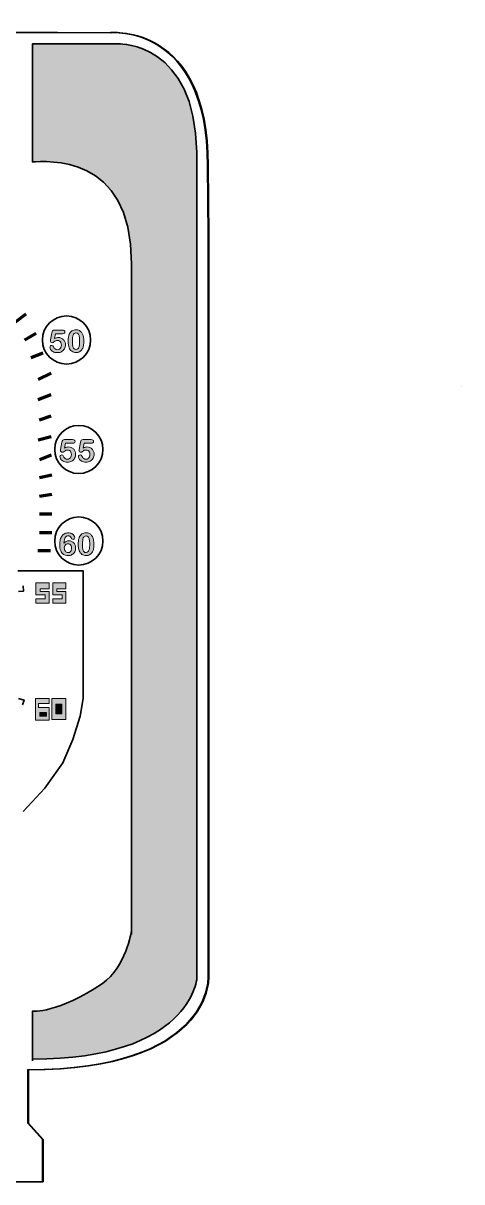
# Model space of a CAD drawing. Header units: inches. Extents: x 4.6 to 20.9, y -20.8 to -6.4.
# Drawn here: x 15.46 to 20.92, y -20.79 to -6.35 of the extents above; entities that cross this region are included whole.
import ezdxf

# ---------------------------------------------------------------- set-up
doc = ezdxf.new("R2010")
doc.units = ezdxf.units.IN
doc.header["$MEASUREMENT"] = 0
for name, color, linetype in [('Decorations', 7, 'Continuous'), ('Gold Things', 7, 'Continuous'), ('Parts Outlines', 7, 'Continuous'), ('Text', 7, 'Continuous')]:
    doc.layers.add(name, color=color, linetype=linetype)

# ---------------------------------------------------------------- blocks, each defined once
blk = doc.blocks.new('block 14')
at = {"layer": 'Decorations', "true_color": 0x231f20}
h = blk.add_hatch(color=179, dxfattribs=at)
h.dxf.hatch_style = 2
edge = h.paths.add_edge_path()
edge.add_spline(control_points=[(15.95, -10.223), (15.95, -10.223), (15.86, -10.223), (15.86, -10.223), (15.86, -10.223), (15.849, -10.284), (15.849, -10.284), (15.867, -10.275), (15.883, -10.27), (15.898, -10.27), (15.911, -10.27), (15.922, -10.272), (15.932, -10.277), (15.943, -10.281), (15.952, -10.288), (15.96, -10.296), (15.968, -10.304), (15.974, -10.313), (15.979, -10.324), (15.984, -10.335), (15.986, -10.347), (15.986, -10.36), (15.986, -10.378), (15.982, -10.395), (15.973, -10.41), (15.965, -10.425), (15.953, -10.437), (15.938, -10.445), (15.922, -10.454), (15.905, -10.459), (15.884, -10.459), (15.862, -10.459), (15.843, -10.455), (15.829, -10.446), (15.815, -10.438), (15.805, -10.428), (15.799, -10.418), (15.794, -10.407), (15.791, -10.397), (15.791, -10.389), (15.791, -10.384), (15.793, -10.38), (15.797, -10.375), (15.801, -10.371), (15.806, -10.369), (15.812, -10.369), (15.823, -10.369), (15.831, -10.375), (15.836, -10.387), (15.841, -10.398), (15.848, -10.407), (15.856, -10.413), (15.865, -10.419), (15.875, -10.423), (15.885, -10.423), (15.895, -10.423), (15.903, -10.42), (15.911, -10.415), (15.918, -10.41), (15.924, -10.403), (15.928, -10.394), (15.932, -10.385), (15.934, -10.375), (15.934, -10.364), (15.934, -10.352), (15.932, -10.342), (15.927, -10.333), (15.923, -10.324), (15.917, -10.318), (15.91, -10.314), (15.903, -10.309), (15.895, -10.307), (15.886, -10.307), (15.875, -10.307), (15.867, -10.309), (15.863, -10.311), (15.858, -10.314), (15.851, -10.319), (15.842, -10.325), (15.834, -10.332), (15.826, -10.335), (15.821, -10.335), (15.815, -10.335), (15.809, -10.333), (15.804, -10.328), (15.799, -10.324), (15.797, -10.319), (15.797, -10.313), (15.797, -10.313), (15.798, -10.308), (15.799, -10.3), (15.799, -10.3), (15.815, -10.21), (15.815, -10.21), (15.817, -10.199), (15.82, -10.191), (15.825, -10.186), (15.83, -10.181), (15.838, -10.178), (15.848, -10.178), (15.848, -10.178), (15.948, -10.178), (15.948, -10.178), (15.968, -10.178), (15.978, -10.186), (15.978, -10.201), (15.978, -10.208), (15.976, -10.213), (15.971, -10.217), (15.966, -10.221), (15.959, -10.223), (15.95, -10.223)], knot_values=[0, 0, 0, 0, 1, 1, 1, 2, 2, 2, 3, 3, 3, 4, 4, 4, 5, 5, 5, 6, 6, 6, 7, 7, 7, 8, 8, 8, 9, 9, 9, 10, 10, 10, 11, 11, 11, 12, 12, 12, 13, 13, 13, 14, 14, 14, 15, 15, 15, 16, 16, 16, 17, 17, 17, 18, 18, 18, 19, 19, 19, 20, 20, 20, 21, 21, 21, 22, 22, 22, 23, 23, 23, 24, 24, 24, 25, 25, 25, 26, 26, 26, 27, 27, 27, 28, 28, 28, 29, 29, 29, 30, 30, 30, 31, 31, 31, 32, 32, 32, 33, 33, 33, 34, 34, 34, 35, 35, 35, 36, 36, 36, 37, 37, 37, 37], degree=3, periodic=1)
h = blk.add_hatch(color=179, dxfattribs=at)
h.dxf.hatch_style = 2
edge = h.paths.add_edge_path()
edge.add_spline(control_points=[(16.213, -10.318), (16.213, -10.338), (16.212, -10.356), (16.209, -10.371), (16.206, -10.386), (16.202, -10.4), (16.195, -10.412), (16.186, -10.427), (16.175, -10.438), (16.162, -10.446), (16.148, -10.454), (16.133, -10.458), (16.116, -10.458), (16.097, -10.458), (16.08, -10.453), (16.065, -10.442), (16.049, -10.431), (16.038, -10.416), (16.03, -10.397), (16.026, -10.386), (16.023, -10.375), (16.022, -10.362), (16.02, -10.349), (16.019, -10.336), (16.019, -10.321), (16.019, -10.302), (16.02, -10.285), (16.022, -10.269), (16.024, -10.254), (16.027, -10.241), (16.031, -10.23), (16.039, -10.212), (16.05, -10.198), (16.064, -10.188), (16.078, -10.179), (16.095, -10.174), (16.115, -10.174), (16.128, -10.174), (16.139, -10.176), (16.15, -10.18), (16.161, -10.185), (16.17, -10.191), (16.178, -10.199), (16.186, -10.207), (16.193, -10.217), (16.198, -10.229), (16.208, -10.25), (16.213, -10.28), (16.213, -10.318)], knot_values=[0, 0, 0, 0, 1, 1, 1, 2, 2, 2, 3, 3, 3, 4, 4, 4, 5, 5, 5, 6, 6, 6, 7, 7, 7, 8, 8, 8, 9, 9, 9, 10, 10, 10, 11, 11, 11, 12, 12, 12, 13, 13, 13, 14, 14, 14, 15, 15, 15, 16, 16, 16, 16], degree=3, periodic=1)
edge = h.paths.add_edge_path()
edge.add_spline(control_points=[(16.161, -10.314), (16.161, -10.291), (16.159, -10.272), (16.157, -10.257), (16.154, -10.242), (16.149, -10.231), (16.143, -10.224), (16.136, -10.216), (16.127, -10.213), (16.115, -10.213), (16.099, -10.213), (16.087, -10.221), (16.081, -10.238), (16.074, -10.255), (16.071, -10.28), (16.071, -10.315), (16.071, -10.339), (16.072, -10.359), (16.075, -10.374), (16.078, -10.389), (16.083, -10.4), (16.089, -10.408), (16.096, -10.416), (16.105, -10.42), (16.116, -10.42), (16.127, -10.42), (16.137, -10.416), (16.143, -10.408), (16.15, -10.4), (16.154, -10.388), (16.157, -10.373), (16.16, -10.358), (16.161, -10.338), (16.161, -10.314)], knot_values=[0, 0, 0, 0, 1, 1, 1, 2, 2, 2, 3, 3, 3, 4, 4, 4, 5, 5, 5, 6, 6, 6, 7, 7, 7, 8, 8, 8, 9, 9, 9, 10, 10, 10, 11, 11, 11, 11], degree=3, periodic=1)
at = {"layer": 'Decorations', "lineweight": 0}
for points, knots in [([(15.95, -10.223), (15.95, -10.223), (15.86, -10.223), (15.86, -10.223), (15.86, -10.223), (15.849, -10.284), (15.849, -10.284), (15.867, -10.275), (15.883, -10.27), (15.898, -10.27), (15.911, -10.27), (15.922, -10.272), (15.932, -10.277), (15.943, -10.281), (15.952, -10.288), (15.96, -10.296), (15.968, -10.304), (15.974, -10.313), (15.979, -10.324), (15.984, -10.335), (15.986, -10.347), (15.986, -10.36), (15.986, -10.378), (15.982, -10.395), (15.973, -10.41), (15.965, -10.425), (15.953, -10.437), (15.938, -10.445), (15.922, -10.454), (15.905, -10.459), (15.884, -10.459), (15.862, -10.459), (15.843, -10.455), (15.829, -10.446), (15.815, -10.438), (15.805, -10.428), (15.799, -10.418), (15.794, -10.407), (15.791, -10.397), (15.791, -10.389), (15.791, -10.384), (15.793, -10.38), (15.797, -10.375), (15.801, -10.371), (15.806, -10.369), (15.812, -10.369), (15.823, -10.369), (15.831, -10.375), (15.836, -10.387), (15.841, -10.398), (15.848, -10.407), (15.856, -10.413), (15.865, -10.419), (15.875, -10.423), (15.885, -10.423), (15.895, -10.423), (15.903, -10.42), (15.911, -10.415), (15.918, -10.41), (15.924, -10.403), (15.928, -10.394), (15.932, -10.385), (15.934, -10.375), (15.934, -10.364), (15.934, -10.352), (15.932, -10.342), (15.927, -10.333), (15.923, -10.324), (15.917, -10.318), (15.91, -10.314), (15.903, -10.309), (15.895, -10.307), (15.886, -10.307), (15.875, -10.307), (15.867, -10.309), (15.863, -10.311), (15.858, -10.314), (15.851, -10.319), (15.842, -10.325), (15.834, -10.332), (15.826, -10.335), (15.821, -10.335), (15.815, -10.335), (15.809, -10.333), (15.804, -10.328), (15.799, -10.324), (15.797, -10.319), (15.797, -10.313), (15.797, -10.313), (15.798, -10.308), (15.799, -10.3), (15.799, -10.3), (15.815, -10.21), (15.815, -10.21), (15.817, -10.199), (15.82, -10.191), (15.825, -10.186), (15.83, -10.181), (15.838, -10.178), (15.848, -10.178), (15.848, -10.178), (15.948, -10.178), (15.948, -10.178), (15.968, -10.178), (15.978, -10.186), (15.978, -10.201), (15.978, -10.208), (15.976, -10.213), (15.971, -10.217), (15.966, -10.221), (15.959, -10.223), (15.95, -10.223)], [0, 0, 0, 0, 1, 1, 1, 2, 2, 2, 3, 3, 3, 4, 4, 4, 5, 5, 5, 6, 6, 6, 7, 7, 7, 8, 8, 8, 9, 9, 9, 10, 10, 10, 11, 11, 11, 12, 12, 12, 13, 13, 13, 14, 14, 14, 15, 15, 15, 16, 16, 16, 17, 17, 17, 18, 18, 18, 19, 19, 19, 20, 20, 20, 21, 21, 21, 22, 22, 22, 23, 23, 23, 24, 24, 24, 25, 25, 25, 26, 26, 26, 27, 27, 27, 28, 28, 28, 29, 29, 29, 30, 30, 30, 31, 31, 31, 32, 32, 32, 33, 33, 33, 34, 34, 34, 35, 35, 35, 36, 36, 36, 37, 37, 37, 37]), ([(16.213, -10.318), (16.213, -10.338), (16.212, -10.356), (16.209, -10.371), (16.206, -10.386), (16.202, -10.4), (16.195, -10.412), (16.186, -10.427), (16.175, -10.438), (16.162, -10.446), (16.148, -10.454), (16.133, -10.458), (16.116, -10.458), (16.097, -10.458), (16.08, -10.453), (16.065, -10.442), (16.049, -10.431), (16.038, -10.416), (16.03, -10.397), (16.026, -10.386), (16.023, -10.375), (16.022, -10.362), (16.02, -10.349), (16.019, -10.336), (16.019, -10.321), (16.019, -10.302), (16.02, -10.285), (16.022, -10.269), (16.024, -10.254), (16.027, -10.241), (16.031, -10.23), (16.039, -10.212), (16.05, -10.198), (16.064, -10.188), (16.078, -10.179), (16.095, -10.174), (16.115, -10.174), (16.128, -10.174), (16.139, -10.176), (16.15, -10.18), (16.161, -10.185), (16.17, -10.191), (16.178, -10.199), (16.186, -10.207), (16.193, -10.217), (16.198, -10.229), (16.208, -10.25), (16.213, -10.28), (16.213, -10.318)], [0, 0, 0, 0, 1, 1, 1, 2, 2, 2, 3, 3, 3, 4, 4, 4, 5, 5, 5, 6, 6, 6, 7, 7, 7, 8, 8, 8, 9, 9, 9, 10, 10, 10, 11, 11, 11, 12, 12, 12, 13, 13, 13, 14, 14, 14, 15, 15, 15, 16, 16, 16, 16]), ([(16.161, -10.314), (16.161, -10.291), (16.159, -10.272), (16.157, -10.257), (16.154, -10.242), (16.149, -10.231), (16.143, -10.224), (16.136, -10.216), (16.127, -10.213), (16.115, -10.213), (16.099, -10.213), (16.087, -10.221), (16.081, -10.238), (16.074, -10.255), (16.071, -10.28), (16.071, -10.315), (16.071, -10.339), (16.072, -10.359), (16.075, -10.374), (16.078, -10.389), (16.083, -10.4), (16.089, -10.408), (16.096, -10.416), (16.105, -10.42), (16.116, -10.42), (16.127, -10.42), (16.137, -10.416), (16.143, -10.408), (16.15, -10.4), (16.154, -10.388), (16.157, -10.373), (16.16, -10.358), (16.161, -10.338), (16.161, -10.314)], [0, 0, 0, 0, 1, 1, 1, 2, 2, 2, 3, 3, 3, 4, 4, 4, 5, 5, 5, 6, 6, 6, 7, 7, 7, 8, 8, 8, 9, 9, 9, 10, 10, 10, 11, 11, 11, 11])]:
    blk.add_open_spline(points, degree=3, knots=knots, dxfattribs=at)
blk = doc.blocks.new('block 15')
at = {"layer": 'Decorations', "true_color": 0x231f20}
h = blk.add_hatch(color=179, dxfattribs=at)
h.dxf.hatch_style = 2
edge = h.paths.add_edge_path()
edge.add_spline(control_points=[(16.075, -11.587), (16.075, -11.587), (15.985, -11.587), (15.985, -11.587), (15.985, -11.587), (15.974, -11.649), (15.974, -11.649), (15.992, -11.639), (16.009, -11.634), (16.024, -11.634), (16.036, -11.634), (16.048, -11.637), (16.058, -11.641), (16.069, -11.646), (16.078, -11.652), (16.086, -11.66), (16.094, -11.668), (16.1, -11.678), (16.105, -11.689), (16.109, -11.7), (16.111, -11.711), (16.111, -11.724), (16.111, -11.742), (16.107, -11.759), (16.099, -11.774), (16.091, -11.789), (16.079, -11.801), (16.064, -11.81), (16.048, -11.819), (16.03, -11.823), (16.01, -11.823), (15.987, -11.823), (15.969, -11.819), (15.955, -11.811), (15.941, -11.802), (15.931, -11.793), (15.925, -11.782), (15.919, -11.771), (15.916, -11.762), (15.916, -11.754), (15.916, -11.749), (15.918, -11.744), (15.922, -11.74), (15.927, -11.735), (15.932, -11.733), (15.938, -11.733), (15.949, -11.733), (15.956, -11.739), (15.962, -11.751), (15.967, -11.763), (15.973, -11.771), (15.982, -11.778), (15.991, -11.784), (16, -11.787), (16.011, -11.787), (16.021, -11.787), (16.029, -11.784), (16.036, -11.779), (16.044, -11.774), (16.049, -11.767), (16.053, -11.759), (16.057, -11.75), (16.059, -11.74), (16.059, -11.728), (16.059, -11.716), (16.057, -11.706), (16.053, -11.697), (16.049, -11.689), (16.043, -11.682), (16.036, -11.678), (16.028, -11.674), (16.02, -11.672), (16.012, -11.672), (16.001, -11.672), (15.993, -11.673), (15.988, -11.676), (15.984, -11.678), (15.977, -11.683), (15.968, -11.69), (15.959, -11.696), (15.952, -11.7), (15.946, -11.7), (15.94, -11.7), (15.935, -11.697), (15.93, -11.693), (15.925, -11.688), (15.923, -11.683), (15.923, -11.678), (15.923, -11.677), (15.923, -11.673), (15.925, -11.665), (15.925, -11.665), (15.941, -11.574), (15.941, -11.574), (15.943, -11.563), (15.946, -11.555), (15.951, -11.55), (15.955, -11.545), (15.963, -11.543), (15.974, -11.543), (15.974, -11.543), (16.074, -11.543), (16.074, -11.543), (16.094, -11.543), (16.104, -11.55), (16.104, -11.565), (16.104, -11.572), (16.101, -11.577), (16.097, -11.581), (16.092, -11.585), (16.085, -11.587), (16.075, -11.587)], knot_values=[0, 0, 0, 0, 1, 1, 1, 2, 2, 2, 3, 3, 3, 4, 4, 4, 5, 5, 5, 6, 6, 6, 7, 7, 7, 8, 8, 8, 9, 9, 9, 10, 10, 10, 11, 11, 11, 12, 12, 12, 13, 13, 13, 14, 14, 14, 15, 15, 15, 16, 16, 16, 17, 17, 17, 18, 18, 18, 19, 19, 19, 20, 20, 20, 21, 21, 21, 22, 22, 22, 23, 23, 23, 24, 24, 24, 25, 25, 25, 26, 26, 26, 27, 27, 27, 28, 28, 28, 29, 29, 29, 30, 30, 30, 31, 31, 31, 32, 32, 32, 33, 33, 33, 34, 34, 34, 35, 35, 35, 36, 36, 36, 37, 37, 37, 37], degree=3, periodic=1)
h = blk.add_hatch(color=179, dxfattribs=at)
h.dxf.hatch_style = 2
edge = h.paths.add_edge_path()
edge.add_spline(control_points=[(16.306, -11.587), (16.306, -11.587), (16.216, -11.587), (16.216, -11.587), (16.216, -11.587), (16.205, -11.649), (16.205, -11.649), (16.223, -11.639), (16.24, -11.634), (16.255, -11.634), (16.267, -11.634), (16.278, -11.637), (16.289, -11.641), (16.299, -11.646), (16.309, -11.652), (16.316, -11.66), (16.324, -11.668), (16.331, -11.678), (16.335, -11.689), (16.34, -11.7), (16.342, -11.711), (16.342, -11.724), (16.342, -11.742), (16.338, -11.759), (16.33, -11.774), (16.322, -11.789), (16.31, -11.801), (16.294, -11.81), (16.279, -11.819), (16.261, -11.823), (16.241, -11.823), (16.218, -11.823), (16.2, -11.819), (16.186, -11.811), (16.172, -11.802), (16.162, -11.793), (16.156, -11.782), (16.15, -11.771), (16.147, -11.762), (16.147, -11.754), (16.147, -11.749), (16.149, -11.744), (16.153, -11.74), (16.157, -11.735), (16.162, -11.733), (16.169, -11.733), (16.179, -11.733), (16.187, -11.739), (16.192, -11.751), (16.197, -11.763), (16.204, -11.771), (16.213, -11.778), (16.221, -11.784), (16.231, -11.787), (16.241, -11.787), (16.251, -11.787), (16.26, -11.784), (16.267, -11.779), (16.274, -11.774), (16.28, -11.767), (16.284, -11.759), (16.288, -11.75), (16.29, -11.74), (16.29, -11.728), (16.29, -11.716), (16.288, -11.706), (16.284, -11.697), (16.279, -11.689), (16.273, -11.682), (16.266, -11.678), (16.259, -11.674), (16.251, -11.672), (16.242, -11.672), (16.231, -11.672), (16.224, -11.673), (16.219, -11.676), (16.214, -11.678), (16.208, -11.683), (16.199, -11.69), (16.19, -11.696), (16.183, -11.7), (16.177, -11.7), (16.171, -11.7), (16.165, -11.697), (16.161, -11.693), (16.156, -11.688), (16.153, -11.683), (16.153, -11.678), (16.153, -11.677), (16.154, -11.673), (16.155, -11.665), (16.155, -11.665), (16.171, -11.574), (16.171, -11.574), (16.173, -11.563), (16.176, -11.555), (16.181, -11.55), (16.186, -11.545), (16.194, -11.543), (16.205, -11.543), (16.205, -11.543), (16.305, -11.543), (16.305, -11.543), (16.324, -11.543), (16.334, -11.55), (16.334, -11.565), (16.334, -11.572), (16.332, -11.577), (16.327, -11.581), (16.322, -11.585), (16.315, -11.587), (16.306, -11.587)], knot_values=[0, 0, 0, 0, 1, 1, 1, 2, 2, 2, 3, 3, 3, 4, 4, 4, 5, 5, 5, 6, 6, 6, 7, 7, 7, 8, 8, 8, 9, 9, 9, 10, 10, 10, 11, 11, 11, 12, 12, 12, 13, 13, 13, 14, 14, 14, 15, 15, 15, 16, 16, 16, 17, 17, 17, 18, 18, 18, 19, 19, 19, 20, 20, 20, 21, 21, 21, 22, 22, 22, 23, 23, 23, 24, 24, 24, 25, 25, 25, 26, 26, 26, 27, 27, 27, 28, 28, 28, 29, 29, 29, 30, 30, 30, 31, 31, 31, 32, 32, 32, 33, 33, 33, 34, 34, 34, 35, 35, 35, 36, 36, 36, 37, 37, 37, 37], degree=3, periodic=1)
at = {"layer": 'Decorations', "lineweight": 0}
for points in [[(16.075, -11.587), (16.075, -11.587), (15.985, -11.587), (15.985, -11.587), (15.985, -11.587), (15.974, -11.649), (15.974, -11.649), (15.992, -11.639), (16.009, -11.634), (16.024, -11.634), (16.036, -11.634), (16.048, -11.637), (16.058, -11.641), (16.069, -11.646), (16.078, -11.652), (16.086, -11.66), (16.094, -11.668), (16.1, -11.678), (16.105, -11.689), (16.109, -11.7), (16.111, -11.711), (16.111, -11.724), (16.111, -11.742), (16.107, -11.759), (16.099, -11.774), (16.091, -11.789), (16.079, -11.801), (16.064, -11.81), (16.048, -11.819), (16.03, -11.823), (16.01, -11.823), (15.987, -11.823), (15.969, -11.819), (15.955, -11.811), (15.941, -11.802), (15.931, -11.793), (15.925, -11.782), (15.919, -11.771), (15.916, -11.762), (15.916, -11.754), (15.916, -11.749), (15.918, -11.744), (15.922, -11.74), (15.927, -11.735), (15.932, -11.733), (15.938, -11.733), (15.949, -11.733), (15.956, -11.739), (15.962, -11.751), (15.967, -11.763), (15.973, -11.771), (15.982, -11.778), (15.991, -11.784), (16, -11.787), (16.011, -11.787), (16.021, -11.787), (16.029, -11.784), (16.036, -11.779), (16.044, -11.774), (16.049, -11.767), (16.053, -11.759), (16.057, -11.75), (16.059, -11.74), (16.059, -11.728), (16.059, -11.716), (16.057, -11.706), (16.053, -11.697), (16.049, -11.689), (16.043, -11.682), (16.036, -11.678), (16.028, -11.674), (16.02, -11.672), (16.012, -11.672), (16.001, -11.672), (15.993, -11.673), (15.988, -11.676), (15.984, -11.678), (15.977, -11.683), (15.968, -11.69), (15.959, -11.696), (15.952, -11.7), (15.946, -11.7), (15.94, -11.7), (15.935, -11.697), (15.93, -11.693), (15.925, -11.688), (15.923, -11.683), (15.923, -11.678), (15.923, -11.677), (15.923, -11.673), (15.925, -11.665), (15.925, -11.665), (15.941, -11.574), (15.941, -11.574), (15.943, -11.563), (15.946, -11.555), (15.951, -11.55), (15.955, -11.545), (15.963, -11.543), (15.974, -11.543), (15.974, -11.543), (16.074, -11.543), (16.074, -11.543), (16.094, -11.543), (16.104, -11.55), (16.104, -11.565), (16.104, -11.572), (16.101, -11.577), (16.097, -11.581), (16.092, -11.585), (16.085, -11.587), (16.075, -11.587)], [(16.306, -11.587), (16.306, -11.587), (16.216, -11.587), (16.216, -11.587), (16.216, -11.587), (16.205, -11.649), (16.205, -11.649), (16.223, -11.639), (16.24, -11.634), (16.255, -11.634), (16.267, -11.634), (16.278, -11.637), (16.289, -11.641), (16.299, -11.646), (16.309, -11.652), (16.316, -11.66), (16.324, -11.668), (16.331, -11.678), (16.335, -11.689), (16.34, -11.7), (16.342, -11.711), (16.342, -11.724), (16.342, -11.742), (16.338, -11.759), (16.33, -11.774), (16.322, -11.789), (16.31, -11.801), (16.294, -11.81), (16.279, -11.819), (16.261, -11.823), (16.241, -11.823), (16.218, -11.823), (16.2, -11.819), (16.186, -11.811), (16.172, -11.802), (16.162, -11.793), (16.156, -11.782), (16.15, -11.771), (16.147, -11.762), (16.147, -11.754), (16.147, -11.749), (16.149, -11.744), (16.153, -11.74), (16.157, -11.735), (16.162, -11.733), (16.169, -11.733), (16.179, -11.733), (16.187, -11.739), (16.192, -11.751), (16.197, -11.763), (16.204, -11.771), (16.213, -11.778), (16.221, -11.784), (16.231, -11.787), (16.241, -11.787), (16.251, -11.787), (16.26, -11.784), (16.267, -11.779), (16.274, -11.774), (16.28, -11.767), (16.284, -11.759), (16.288, -11.75), (16.29, -11.74), (16.29, -11.728), (16.29, -11.716), (16.288, -11.706), (16.284, -11.697), (16.279, -11.689), (16.273, -11.682), (16.266, -11.678), (16.259, -11.674), (16.251, -11.672), (16.242, -11.672), (16.231, -11.672), (16.224, -11.673), (16.219, -11.676), (16.214, -11.678), (16.208, -11.683), (16.199, -11.69), (16.19, -11.696), (16.183, -11.7), (16.177, -11.7), (16.171, -11.7), (16.165, -11.697), (16.161, -11.693), (16.156, -11.688), (16.153, -11.683), (16.153, -11.678), (16.153, -11.677), (16.154, -11.673), (16.155, -11.665), (16.155, -11.665), (16.171, -11.574), (16.171, -11.574), (16.173, -11.563), (16.176, -11.555), (16.181, -11.55), (16.186, -11.545), (16.194, -11.543), (16.205, -11.543), (16.205, -11.543), (16.305, -11.543), (16.305, -11.543), (16.324, -11.543), (16.334, -11.55), (16.334, -11.565), (16.334, -11.572), (16.332, -11.577), (16.327, -11.581), (16.322, -11.585), (16.315, -11.587), (16.306, -11.587)]]:
    blk.add_open_spline(points, degree=3, knots=[0, 0, 0, 0, 1, 1, 1, 2, 2, 2, 3, 3, 3, 4, 4, 4, 5, 5, 5, 6, 6, 6, 7, 7, 7, 8, 8, 8, 9, 9, 9, 10, 10, 10, 11, 11, 11, 12, 12, 12, 13, 13, 13, 14, 14, 14, 15, 15, 15, 16, 16, 16, 17, 17, 17, 18, 18, 18, 19, 19, 19, 20, 20, 20, 21, 21, 21, 22, 22, 22, 23, 23, 23, 24, 24, 24, 25, 25, 25, 26, 26, 26, 27, 27, 27, 28, 28, 28, 29, 29, 29, 30, 30, 30, 31, 31, 31, 32, 32, 32, 33, 33, 33, 34, 34, 34, 35, 35, 35, 36, 36, 36, 37, 37, 37, 37], dxfattribs=at)
blk = doc.blocks.new('block 16')
at = {"layer": 'Decorations', "true_color": 0x231f20}
h = blk.add_hatch(color=179, dxfattribs=at)
h.dxf.hatch_style = 2
edge = h.paths.add_edge_path()
edge.add_spline(control_points=[(15.966, -12.833), (15.975, -12.823), (15.984, -12.816), (15.994, -12.811), (16.004, -12.806), (16.015, -12.803), (16.028, -12.803), (16.04, -12.803), (16.051, -12.806), (16.061, -12.81), (16.071, -12.815), (16.08, -12.821), (16.088, -12.829), (16.096, -12.837), (16.101, -12.847), (16.106, -12.858), (16.11, -12.87), (16.112, -12.881), (16.112, -12.894), (16.112, -12.911), (16.108, -12.928), (16.1, -12.942), (16.091, -12.957), (16.08, -12.968), (16.066, -12.976), (16.051, -12.984), (16.034, -12.988), (16.016, -12.988), (15.995, -12.988), (15.976, -12.983), (15.961, -12.973), (15.946, -12.963), (15.934, -12.947), (15.926, -12.927), (15.918, -12.907), (15.913, -12.882), (15.913, -12.853), (15.913, -12.829), (15.916, -12.807), (15.921, -12.789), (15.926, -12.77), (15.933, -12.754), (15.942, -12.742), (15.951, -12.729), (15.962, -12.72), (15.976, -12.714), (15.989, -12.707), (16.004, -12.704), (16.021, -12.704), (16.037, -12.704), (16.051, -12.707), (16.063, -12.714), (16.076, -12.72), (16.085, -12.728), (16.091, -12.737), (16.097, -12.747), (16.1, -12.755), (16.1, -12.764), (16.1, -12.769), (16.099, -12.774), (16.095, -12.778), (16.091, -12.782), (16.086, -12.785), (16.08, -12.785), (16.074, -12.785), (16.069, -12.783), (16.065, -12.78), (16.06, -12.776), (16.057, -12.772), (16.055, -12.766), (16.052, -12.758), (16.047, -12.752), (16.041, -12.747), (16.035, -12.743), (16.027, -12.74), (16.019, -12.74), (16.012, -12.74), (16.006, -12.742), (15.999, -12.746), (15.992, -12.75), (15.987, -12.755), (15.982, -12.762), (15.973, -12.775), (15.968, -12.799), (15.966, -12.833)], knot_values=[0, 0, 0, 0, 1, 1, 1, 2, 2, 2, 3, 3, 3, 4, 4, 4, 5, 5, 5, 6, 6, 6, 7, 7, 7, 8, 8, 8, 9, 9, 9, 10, 10, 10, 11, 11, 11, 12, 12, 12, 13, 13, 13, 14, 14, 14, 15, 15, 15, 16, 16, 16, 17, 17, 17, 18, 18, 18, 19, 19, 19, 20, 20, 20, 21, 21, 21, 22, 22, 22, 23, 23, 23, 24, 24, 24, 25, 25, 25, 26, 26, 26, 27, 27, 27, 28, 28, 28, 28], degree=3, periodic=1)
edge = h.paths.add_edge_path()
edge.add_spline(control_points=[(16.017, -12.951), (16.03, -12.951), (16.04, -12.946), (16.049, -12.935), (16.057, -12.925), (16.061, -12.911), (16.061, -12.894), (16.061, -12.883), (16.059, -12.873), (16.055, -12.865), (16.051, -12.857), (16.046, -12.85), (16.039, -12.846), (16.032, -12.841), (16.025, -12.839), (16.017, -12.839), (16.009, -12.839), (16.001, -12.841), (15.994, -12.846), (15.987, -12.85), (15.981, -12.856), (15.977, -12.864), (15.973, -12.872), (15.97, -12.881), (15.97, -12.891), (15.97, -12.908), (15.975, -12.923), (15.984, -12.934), (15.993, -12.945), (16.004, -12.951), (16.017, -12.951)], knot_values=[0, 0, 0, 0, 1, 1, 1, 2, 2, 2, 3, 3, 3, 4, 4, 4, 5, 5, 5, 6, 6, 6, 7, 7, 7, 8, 8, 8, 9, 9, 9, 10, 10, 10, 10], degree=3, periodic=1)
h = blk.add_hatch(color=179, dxfattribs=at)
h.dxf.hatch_style = 2
edge = h.paths.add_edge_path()
edge.add_spline(control_points=[(16.338, -12.847), (16.338, -12.868), (16.337, -12.886), (16.335, -12.901), (16.332, -12.916), (16.327, -12.929), (16.321, -12.941), (16.312, -12.956), (16.301, -12.968), (16.287, -12.976), (16.274, -12.984), (16.259, -12.988), (16.242, -12.988), (16.223, -12.988), (16.205, -12.983), (16.19, -12.972), (16.175, -12.961), (16.163, -12.946), (16.156, -12.927), (16.152, -12.916), (16.149, -12.905), (16.147, -12.892), (16.145, -12.879), (16.144, -12.865), (16.144, -12.851), (16.144, -12.832), (16.145, -12.814), (16.147, -12.799), (16.15, -12.784), (16.153, -12.771), (16.157, -12.76), (16.164, -12.742), (16.175, -12.728), (16.189, -12.718), (16.204, -12.709), (16.221, -12.704), (16.24, -12.704), (16.253, -12.704), (16.265, -12.706), (16.276, -12.71), (16.286, -12.714), (16.296, -12.721), (16.304, -12.729), (16.312, -12.737), (16.319, -12.747), (16.324, -12.759), (16.334, -12.78), (16.338, -12.809), (16.338, -12.847)], knot_values=[0, 0, 0, 0, 1, 1, 1, 2, 2, 2, 3, 3, 3, 4, 4, 4, 5, 5, 5, 6, 6, 6, 7, 7, 7, 8, 8, 8, 9, 9, 9, 10, 10, 10, 11, 11, 11, 12, 12, 12, 13, 13, 13, 14, 14, 14, 15, 15, 15, 16, 16, 16, 16], degree=3, periodic=1)
edge = h.paths.add_edge_path()
edge.add_spline(control_points=[(16.287, -12.844), (16.287, -12.821), (16.285, -12.802), (16.282, -12.787), (16.28, -12.772), (16.275, -12.761), (16.268, -12.754), (16.262, -12.746), (16.253, -12.742), (16.241, -12.742), (16.224, -12.742), (16.213, -12.751), (16.206, -12.767), (16.2, -12.784), (16.197, -12.81), (16.197, -12.845), (16.197, -12.869), (16.198, -12.888), (16.201, -12.904), (16.203, -12.919), (16.208, -12.93), (16.215, -12.938), (16.221, -12.946), (16.23, -12.95), (16.241, -12.95), (16.253, -12.95), (16.262, -12.946), (16.269, -12.937), (16.275, -12.929), (16.28, -12.918), (16.283, -12.903), (16.285, -12.888), (16.287, -12.868), (16.287, -12.844)], knot_values=[0, 0, 0, 0, 1, 1, 1, 2, 2, 2, 3, 3, 3, 4, 4, 4, 5, 5, 5, 6, 6, 6, 7, 7, 7, 8, 8, 8, 9, 9, 9, 10, 10, 10, 11, 11, 11, 11], degree=3, periodic=1)
at = {"layer": 'Decorations', "lineweight": 0}
for points, knots in [([(15.966, -12.833), (15.975, -12.823), (15.984, -12.816), (15.994, -12.811), (16.004, -12.806), (16.015, -12.803), (16.028, -12.803), (16.04, -12.803), (16.051, -12.806), (16.061, -12.81), (16.071, -12.815), (16.08, -12.821), (16.088, -12.829), (16.096, -12.837), (16.101, -12.847), (16.106, -12.858), (16.11, -12.87), (16.112, -12.881), (16.112, -12.894), (16.112, -12.911), (16.108, -12.928), (16.1, -12.942), (16.091, -12.957), (16.08, -12.968), (16.066, -12.976), (16.051, -12.984), (16.034, -12.988), (16.016, -12.988), (15.995, -12.988), (15.976, -12.983), (15.961, -12.973), (15.946, -12.963), (15.934, -12.947), (15.926, -12.927), (15.918, -12.907), (15.913, -12.882), (15.913, -12.853), (15.913, -12.829), (15.916, -12.807), (15.921, -12.789), (15.926, -12.77), (15.933, -12.754), (15.942, -12.742), (15.951, -12.729), (15.962, -12.72), (15.976, -12.714), (15.989, -12.707), (16.004, -12.704), (16.021, -12.704), (16.037, -12.704), (16.051, -12.707), (16.063, -12.714), (16.076, -12.72), (16.085, -12.728), (16.091, -12.737), (16.097, -12.747), (16.1, -12.755), (16.1, -12.764), (16.1, -12.769), (16.099, -12.774), (16.095, -12.778), (16.091, -12.782), (16.086, -12.785), (16.08, -12.785), (16.074, -12.785), (16.069, -12.783), (16.065, -12.78), (16.06, -12.776), (16.057, -12.772), (16.055, -12.766), (16.052, -12.758), (16.047, -12.752), (16.041, -12.747), (16.035, -12.743), (16.027, -12.74), (16.019, -12.74), (16.012, -12.74), (16.006, -12.742), (15.999, -12.746), (15.992, -12.75), (15.987, -12.755), (15.982, -12.762), (15.973, -12.775), (15.968, -12.799), (15.966, -12.833)], [0, 0, 0, 0, 1, 1, 1, 2, 2, 2, 3, 3, 3, 4, 4, 4, 5, 5, 5, 6, 6, 6, 7, 7, 7, 8, 8, 8, 9, 9, 9, 10, 10, 10, 11, 11, 11, 12, 12, 12, 13, 13, 13, 14, 14, 14, 15, 15, 15, 16, 16, 16, 17, 17, 17, 18, 18, 18, 19, 19, 19, 20, 20, 20, 21, 21, 21, 22, 22, 22, 23, 23, 23, 24, 24, 24, 25, 25, 25, 26, 26, 26, 27, 27, 27, 28, 28, 28, 28]), ([(16.338, -12.847), (16.338, -12.868), (16.337, -12.886), (16.335, -12.901), (16.332, -12.916), (16.327, -12.929), (16.321, -12.941), (16.312, -12.956), (16.301, -12.968), (16.287, -12.976), (16.274, -12.984), (16.259, -12.988), (16.242, -12.988), (16.223, -12.988), (16.205, -12.983), (16.19, -12.972), (16.175, -12.961), (16.163, -12.946), (16.156, -12.927), (16.152, -12.916), (16.149, -12.905), (16.147, -12.892), (16.145, -12.879), (16.144, -12.865), (16.144, -12.851), (16.144, -12.832), (16.145, -12.814), (16.147, -12.799), (16.15, -12.784), (16.153, -12.771), (16.157, -12.76), (16.164, -12.742), (16.175, -12.728), (16.189, -12.718), (16.204, -12.709), (16.221, -12.704), (16.24, -12.704), (16.253, -12.704), (16.265, -12.706), (16.276, -12.71), (16.286, -12.714), (16.296, -12.721), (16.304, -12.729), (16.312, -12.737), (16.319, -12.747), (16.324, -12.759), (16.334, -12.78), (16.338, -12.809), (16.338, -12.847)], [0, 0, 0, 0, 1, 1, 1, 2, 2, 2, 3, 3, 3, 4, 4, 4, 5, 5, 5, 6, 6, 6, 7, 7, 7, 8, 8, 8, 9, 9, 9, 10, 10, 10, 11, 11, 11, 12, 12, 12, 13, 13, 13, 14, 14, 14, 15, 15, 15, 16, 16, 16, 16]), ([(16.017, -12.951), (16.03, -12.951), (16.04, -12.946), (16.049, -12.935), (16.057, -12.925), (16.061, -12.911), (16.061, -12.894), (16.061, -12.883), (16.059, -12.873), (16.055, -12.865), (16.051, -12.857), (16.046, -12.85), (16.039, -12.846), (16.032, -12.841), (16.025, -12.839), (16.017, -12.839), (16.009, -12.839), (16.001, -12.841), (15.994, -12.846), (15.987, -12.85), (15.981, -12.856), (15.977, -12.864), (15.973, -12.872), (15.97, -12.881), (15.97, -12.891), (15.97, -12.908), (15.975, -12.923), (15.984, -12.934), (15.993, -12.945), (16.004, -12.951), (16.017, -12.951)], [0, 0, 0, 0, 1, 1, 1, 2, 2, 2, 3, 3, 3, 4, 4, 4, 5, 5, 5, 6, 6, 6, 7, 7, 7, 8, 8, 8, 9, 9, 9, 10, 10, 10, 10]), ([(16.287, -12.844), (16.287, -12.821), (16.285, -12.802), (16.282, -12.787), (16.28, -12.772), (16.275, -12.761), (16.268, -12.754), (16.262, -12.746), (16.253, -12.742), (16.241, -12.742), (16.224, -12.742), (16.213, -12.751), (16.206, -12.767), (16.2, -12.784), (16.197, -12.81), (16.197, -12.845), (16.197, -12.869), (16.198, -12.888), (16.201, -12.904), (16.203, -12.919), (16.208, -12.93), (16.215, -12.938), (16.221, -12.946), (16.23, -12.95), (16.241, -12.95), (16.253, -12.95), (16.262, -12.946), (16.269, -12.937), (16.275, -12.929), (16.28, -12.918), (16.283, -12.903), (16.285, -12.888), (16.287, -12.868), (16.287, -12.844)], [0, 0, 0, 0, 1, 1, 1, 2, 2, 2, 3, 3, 3, 4, 4, 4, 5, 5, 5, 6, 6, 6, 7, 7, 7, 8, 8, 8, 9, 9, 9, 10, 10, 10, 11, 11, 11, 11])]:
    blk.add_open_spline(points, degree=3, knots=knots, dxfattribs=at)

msp = doc.modelspace()

# ---------------------------------------------------------------- hatches: boundary and pattern name
at = {"layer": 'Decorations', "true_color": 0x231f20}
h = msp.add_hatch(color=179, dxfattribs=at)
h.dxf.hatch_style = 2
h.paths.add_polyline_path([(15.617, -13.582), (15.617, -13.526), (15.733, -13.526), (15.733, -13.478), (15.617, -13.478), (15.617, -13.325), (15.769, -13.325), (15.78, -13.325), (15.78, -13.403), (15.668, -13.403), (15.668, -13.436), (15.78, -13.436), (15.78, -13.582)])
h = msp.add_hatch(color=179, dxfattribs=at)
h.dxf.hatch_style = 2
h.paths.add_polyline_path([(15.828, -13.582), (15.828, -13.526), (15.944, -13.526), (15.944, -13.478), (15.828, -13.478), (15.828, -13.325), (15.98, -13.325), (15.991, -13.325), (15.991, -13.403), (15.879, -13.403), (15.879, -13.436), (15.991, -13.436), (15.991, -13.582)])
h = msp.add_hatch(color=179, dxfattribs=at)
h.dxf.hatch_style = 2
h.paths.add_polyline_path([(15.612, -14.77), (15.612, -15.038), (15.784, -15.038), (15.784, -14.88), (15.651, -14.88), (15.651, -14.832), (15.784, -14.831), (15.784, -14.77)])
h = msp.add_hatch(color=179, dxfattribs=at)
h.dxf.hatch_style = 2
h.paths.add_polyline_path([(15.816, -14.77), (15.816, -15.028), (15.991, -15.028), (15.991, -14.77)])
at = {"layer": 'Decorations', "true_color": 0x000000}
h = msp.add_hatch(color=178, dxfattribs=at)
h.dxf.hatch_style = 2
h.paths.add_polyline_path([(15.866, -14.837), (15.866, -14.961), (15.941, -14.961), (15.941, -14.837)])
h = msp.add_hatch(color=178, dxfattribs=at)
h.dxf.hatch_style = 2
h.paths.add_polyline_path([(15.666, -14.942), (15.666, -14.989), (15.75, -14.989), (15.75, -14.942)])
at = {"layer": 'Gold Things', "true_color": 0xf8ed31}
h = msp.add_hatch(color=2, dxfattribs=at)
h.dxf.hatch_style = 2
edge = h.paths.add_edge_path()
edge.add_spline(control_points=[(15.573, -19.262), (17.533, -19.262), (17.62, -18.263), (17.62, -18.263), (17.62, -18.263), (17.62, -18.133), (17.62, -18.133), (17.62, -18.133), (17.62, -8.85), (17.62, -8.85), (17.62, -8.85), (17.62, -7.964), (17.62, -7.964), (17.599, -6.593), (16.66, -6.612), (16.66, -6.612), (16.66, -6.612), (16.431, -6.609), (16.431, -6.609), (16.431, -6.609), (15.573, -6.612), (15.573, -6.612), (15.573, -6.612), (15.573, -8.082), (15.573, -8.082), (15.736, -8.082), (16.808, -7.952), (16.808, -9.351), (16.808, -17.703), (16.808, -17.703), (16.808, -17.703), (16.808, -17.703), (16.808, -17.665), (16.808, -17.665), (16.808, -17.665), (16.736, -18.12), (16.445, -18.318), (15.894, -18.694), (15.573, -18.665), (15.573, -18.665), (15.573, -18.665), (15.573, -19.282), (15.573, -19.282)], knot_values=[0, 0, 0, 0, 0.035278, 0.035278, 0.035278, 0.070556, 0.070556, 0.070556, 0.105833, 0.105833, 0.105833, 0.141111, 0.141111, 0.141111, 0.176389, 0.176389, 0.176389, 0.211667, 0.211667, 0.211667, 0.246944, 0.246944, 0.246944, 0.282222, 0.282222, 0.282222, 0.3175, 0.3175, 0.3175, 0.352778, 0.352778, 0.352778, 0.388056, 0.388056, 0.388056, 0.423333, 0.423333, 0.423333, 0.458611, 0.458611, 0.458611, 0.493889, 0.493889, 0.493889, 0.493889], degree=3, periodic=0)
edge.add_line((15.573, -19.282), (15.573, -19.262))

# ---------------------------------------------------------------- linework, layer by layer
at = {"layer": 'Decorations', "color": 179, "lineweight": 70, "true_color": 0x231f20}
for points in [[(15.357, -10.078), (15.496, -9.977)], [(15.478, -10.301), (15.619, -10.215)], [(15.646, -10.793), (15.808, -10.716)], [(15.646, -11.044), (15.808, -10.982)], [(15.661, -11.298), (15.808, -11.245)], [(15.646, -11.545), (15.808, -11.503)], [(15.661, -12.016), (15.816, -11.983)], [(15.661, -12.246), (15.816, -12.224)], [(15.661, -12.466), (15.816, -12.466)], [(15.661, -12.7), (15.816, -12.7)]]:
    msp.add_lwpolyline(points, dxfattribs=at)
at = {"layer": 'Decorations', "color": 179, "lineweight": 106, "true_color": 0x231f20}
for points in [[(15.702, -10.465), (15.555, -10.525)], [(15.808, -11.735), (15.661, -11.795)], [(15.8, -12.929), (15.641, -12.929)]]:
    msp.add_lwpolyline(points, dxfattribs=at)
at = {"layer": 'Decorations', "color": 179, "lineweight": 35, "true_color": 0x231f20}
for points in [[(20.92, -10.882), (20.92, -10.882)], [(15.458, -16.175), (15.728, -15.887), (15.951, -15.569), (16.075, -15.281), (16.169, -14.987), (16.204, -14.77), (16.204, -13.176), (15.393, -13.176)], [(15.458, -13.364), (15.463, -13.429), (15.399, -13.435)], [(15.399, -14.77), (15.469, -14.787), (15.452, -14.846)], [(15.698, -20.261), (15.698, -20.261)], [(15.698, -20.726), (15.698, -20.726)]]:
    msp.add_lwpolyline(points, dxfattribs=at)
at = {"layer": 'Decorations', "lineweight": 0}
for points in [[(15.617, -13.582), (15.617, -13.526), (15.733, -13.526), (15.733, -13.478), (15.617, -13.478), (15.617, -13.325), (15.769, -13.325), (15.78, -13.325), (15.78, -13.403), (15.668, -13.403), (15.668, -13.436), (15.78, -13.436), (15.78, -13.582), (15.617, -13.582)], [(15.828, -13.582), (15.828, -13.526), (15.944, -13.526), (15.944, -13.478), (15.828, -13.478), (15.828, -13.325), (15.98, -13.325), (15.991, -13.325), (15.991, -13.403), (15.879, -13.403), (15.879, -13.436), (15.991, -13.436), (15.991, -13.582), (15.828, -13.582)], [(15.612, -14.77), (15.612, -15.038), (15.784, -15.038), (15.784, -14.88), (15.651, -14.88), (15.651, -14.832), (15.784, -14.831), (15.784, -14.77), (15.612, -14.77)], [(15.816, -14.77), (15.816, -15.028), (15.991, -15.028), (15.991, -14.77), (15.816, -14.77)], [(15.866, -14.837), (15.866, -14.961), (15.941, -14.961), (15.941, -14.837), (15.866, -14.837)], [(15.666, -14.942), (15.666, -14.989), (15.75, -14.989), (15.75, -14.942), (15.666, -14.942)]]:
    msp.add_lwpolyline(points, dxfattribs=at)
at = {"layer": 'Decorations', "color": 179, "lineweight": 35, "true_color": 0x231f20}
msp.add_open_spline([(17.76, -8.996), (17.76, -8.996), (17.76, -18.174), (17.76, -18.174), (17.76, -18.174), (17.76, -18.263), (17.76, -18.263), (17.76, -18.263), (17.779, -19.394), (15.516, -19.394), (15.516, -19.394), (15.516, -19.465), (15.516, -19.465), (15.516, -19.465), (15.516, -20.06), (15.516, -20.06), (15.516, -20.06), (15.698, -20.261), (15.698, -20.261), (15.698, -20.261), (15.698, -20.708), (15.698, -20.708), (15.698, -20.708), (15.698, -20.79), (15.698, -20.79), (15.698, -20.79), (6.638, -20.79), (6.638, -20.79), (6.638, -20.79), (6.638, -20.261), (6.638, -20.261), (6.638, -20.261), (6.82, -20.077), (6.82, -20.077), (6.82, -20.077), (6.82, -19.415), (6.82, -19.415), (4.557, -19.415), (4.577, -18.239), (4.577, -18.239), (4.577, -18.239), (4.577, -17.486), (4.577, -17.486), (4.577, -17.486), (4.577, -8.978), (4.577, -8.978), (4.577, -8.978), (4.577, -8.132), (4.577, -8.132), (4.577, -6.354), (5.797, -6.472), (5.797, -6.472), (5.797, -6.472), (6.156, -6.47), (6.156, -6.47), (6.156, -6.47), (15.875, -6.47), (15.875, -6.47), (15.875, -6.47), (16.543, -6.472), (16.543, -6.472), (16.543, -6.472), (17.754, -6.358), (17.754, -8.132), (17.754, -8.132), (17.76, -8.996), (17.76, -8.996)], degree=3, knots=[0, 0, 0, 0, 1, 1, 1, 2, 2, 2, 3, 3, 3, 4, 4, 4, 5, 5, 5, 6, 6, 6, 7, 7, 7, 8, 8, 8, 9, 9, 9, 10, 10, 10, 11, 11, 11, 12, 12, 12, 13, 13, 13, 14, 14, 14, 15, 15, 15, 16, 16, 16, 17, 17, 17, 18, 18, 18, 19, 19, 19, 20, 20, 20, 21, 21, 21, 22, 22, 22, 22], dxfattribs=at)
at = {"layer": 'Decorations', "color": 178, "lineweight": 35, "true_color": 0x020202}
for points in [[(16.298, -10.301), (16.298, -10.467), (16.164, -10.601), (15.998, -10.601), (15.833, -10.601), (15.698, -10.467), (15.698, -10.301), (15.698, -10.135), (15.833, -10.001), (15.998, -10.001), (16.164, -10.001), (16.298, -10.135), (16.298, -10.301)], [(16.451, -11.665), (16.451, -11.831), (16.317, -11.965), (16.151, -11.965), (15.986, -11.965), (15.851, -11.831), (15.851, -11.665), (15.851, -11.5), (15.986, -11.365), (16.151, -11.365), (16.317, -11.365), (16.451, -11.5), (16.451, -11.665)], [(16.451, -12.806), (16.451, -12.972), (16.317, -13.106), (16.151, -13.106), (15.986, -13.106), (15.851, -12.972), (15.851, -12.806), (15.851, -12.64), (15.986, -12.506), (16.151, -12.506), (16.317, -12.506), (16.451, -12.64), (16.451, -12.806)]]:
    msp.add_open_spline(points, degree=3, knots=[0, 0, 0, 0, 1, 1, 1, 2, 2, 2, 3, 3, 3, 4, 4, 4, 4], dxfattribs=at)
at = {"layer": 'Gold Things', "color": 179, "lineweight": 35, "true_color": 0x231f20}
for points, knots in [([(17.768, -8.996), (17.768, -8.996), (17.768, -18.174), (17.768, -18.174), (17.768, -18.174), (17.768, -18.263), (17.768, -18.263), (17.768, -18.263), (17.788, -19.394), (15.525, -19.394), (15.525, -19.394), (15.525, -19.465), (15.525, -19.465), (15.525, -19.465), (15.525, -20.06), (15.525, -20.06), (15.525, -20.06), (15.707, -20.261), (15.707, -20.261), (15.707, -20.261), (15.707, -20.708), (15.707, -20.708), (15.707, -20.708), (15.707, -20.79), (15.707, -20.79), (15.707, -20.79), (6.647, -20.79), (6.647, -20.79), (6.647, -20.79), (6.647, -20.261), (6.647, -20.261), (6.647, -20.261), (6.829, -20.077), (6.829, -20.077), (6.829, -20.077), (6.829, -19.415), (6.829, -19.415), (4.566, -19.415), (4.586, -18.239), (4.586, -18.239), (4.586, -18.239), (4.586, -17.486), (4.586, -17.486), (4.586, -17.486), (4.586, -8.978), (4.586, -8.978), (4.586, -8.978), (4.586, -8.132), (4.586, -8.132), (4.586, -6.354), (5.806, -6.472), (5.806, -6.472), (5.806, -6.472), (6.165, -6.47), (6.165, -6.47), (6.165, -6.47), (15.884, -6.47), (15.884, -6.47), (15.884, -6.47), (16.552, -6.472), (16.552, -6.472), (16.552, -6.472), (17.763, -6.358), (17.763, -8.132), (17.763, -8.132), (17.768, -8.996), (17.768, -8.996)], [0, 0, 0, 0, 1, 1, 1, 2, 2, 2, 3, 3, 3, 4, 4, 4, 5, 5, 5, 6, 6, 6, 7, 7, 7, 8, 8, 8, 9, 9, 9, 10, 10, 10, 11, 11, 11, 12, 12, 12, 13, 13, 13, 14, 14, 14, 15, 15, 15, 16, 16, 16, 17, 17, 17, 18, 18, 18, 19, 19, 19, 20, 20, 20, 21, 21, 21, 22, 22, 22, 22]), ([(15.573, -19.262), (17.533, -19.262), (17.62, -18.263), (17.62, -18.263), (17.62, -18.263), (17.62, -18.133), (17.62, -18.133), (17.62, -18.133), (17.62, -8.85), (17.62, -8.85), (17.62, -8.85), (17.62, -7.964), (17.62, -7.964), (17.599, -6.593), (16.66, -6.612), (16.66, -6.612), (16.66, -6.612), (16.431, -6.609), (16.431, -6.609), (16.431, -6.609), (15.573, -6.612), (15.573, -6.612), (15.573, -6.612), (15.573, -8.082), (15.573, -8.082), (15.736, -8.082), (16.808, -7.952), (16.808, -9.351), (16.808, -17.703), (16.808, -17.703), (16.808, -17.703), (16.808, -17.703), (16.808, -17.665), (16.808, -17.665), (16.808, -17.665), (16.736, -18.12), (16.445, -18.318), (15.894, -18.694), (15.573, -18.665), (15.573, -18.665), (15.573, -18.665), (15.573, -19.282), (15.573, -19.282)], [0, 0, 0, 0, 1, 1, 1, 2, 2, 2, 3, 3, 3, 4, 4, 4, 5, 5, 5, 6, 6, 6, 7, 7, 7, 8, 8, 8, 9, 9, 9, 10, 10, 10, 11, 11, 11, 12, 12, 12, 13, 13, 13, 14, 14, 14, 14])]:
    msp.add_open_spline(points, degree=3, knots=knots, dxfattribs=at)
at = {"layer": 'Parts Outlines', "color": 179, "lineweight": 35, "true_color": 0x231f20}
msp.add_open_spline([(17.76, -8.996), (17.76, -8.996), (17.76, -18.174), (17.76, -18.174), (17.76, -18.174), (17.76, -18.263), (17.76, -18.263), (17.76, -18.263), (17.779, -19.394), (15.516, -19.394), (15.516, -19.394), (15.516, -19.465), (15.516, -19.465), (15.516, -19.465), (15.516, -20.06), (15.516, -20.06), (15.516, -20.06), (15.698, -20.261), (15.698, -20.261), (15.698, -20.261), (15.698, -20.708), (15.698, -20.708), (15.698, -20.708), (15.698, -20.79), (15.698, -20.79), (15.698, -20.79), (6.638, -20.79), (6.638, -20.79), (6.638, -20.79), (6.638, -20.261), (6.638, -20.261), (6.638, -20.261), (6.82, -20.077), (6.82, -20.077), (6.82, -20.077), (6.82, -19.415), (6.82, -19.415), (4.557, -19.415), (4.577, -18.239), (4.577, -18.239), (4.577, -18.239), (4.577, -17.486), (4.577, -17.486), (4.577, -17.486), (4.577, -8.978), (4.577, -8.978), (4.577, -8.978), (4.577, -8.132), (4.577, -8.132), (4.577, -6.354), (5.797, -6.472), (5.797, -6.472), (5.797, -6.472), (6.156, -6.47), (6.156, -6.47), (6.156, -6.47), (15.875, -6.47), (15.875, -6.47), (15.875, -6.47), (16.543, -6.472), (16.543, -6.472), (16.543, -6.472), (17.754, -6.358), (17.754, -8.132), (17.754, -8.132), (17.76, -8.996), (17.76, -8.996)], degree=3, knots=[0, 0, 0, 0, 1, 1, 1, 2, 2, 2, 3, 3, 3, 4, 4, 4, 5, 5, 5, 6, 6, 6, 7, 7, 7, 8, 8, 8, 9, 9, 9, 10, 10, 10, 11, 11, 11, 12, 12, 12, 13, 13, 13, 14, 14, 14, 15, 15, 15, 16, 16, 16, 17, 17, 17, 18, 18, 18, 19, 19, 19, 20, 20, 20, 21, 21, 21, 22, 22, 22, 22], dxfattribs=at)
at = {"layer": 'Text', "color": 179, "lineweight": 35, "true_color": 0x231f20}
msp.add_open_spline([(17.76, -8.996), (17.76, -8.996), (17.76, -18.174), (17.76, -18.174), (17.76, -18.174), (17.76, -18.263), (17.76, -18.263), (17.76, -18.263), (17.779, -19.394), (15.516, -19.394), (15.516, -19.394), (15.516, -19.465), (15.516, -19.465), (15.516, -19.465), (15.516, -20.06), (15.516, -20.06), (15.516, -20.06), (15.698, -20.261), (15.698, -20.261), (15.698, -20.261), (15.698, -20.708), (15.698, -20.708), (15.698, -20.708), (15.698, -20.79), (15.698, -20.79), (15.698, -20.79), (6.638, -20.79), (6.638, -20.79), (6.638, -20.79), (6.638, -20.261), (6.638, -20.261), (6.638, -20.261), (6.82, -20.077), (6.82, -20.077), (6.82, -20.077), (6.82, -19.415), (6.82, -19.415), (4.557, -19.415), (4.577, -18.239), (4.577, -18.239), (4.577, -18.239), (4.577, -17.486), (4.577, -17.486), (4.577, -17.486), (4.577, -8.978), (4.577, -8.978), (4.577, -8.978), (4.577, -8.132), (4.577, -8.132), (4.577, -6.354), (5.797, -6.472), (5.797, -6.472), (5.797, -6.472), (6.156, -6.47), (6.156, -6.47), (6.156, -6.47), (15.875, -6.47), (15.875, -6.47), (15.875, -6.47), (16.543, -6.472), (16.543, -6.472), (16.543, -6.472), (17.754, -6.358), (17.754, -8.132), (17.754, -8.132), (17.76, -8.996), (17.76, -8.996)], degree=3, knots=[0, 0, 0, 0, 1, 1, 1, 2, 2, 2, 3, 3, 3, 4, 4, 4, 5, 5, 5, 6, 6, 6, 7, 7, 7, 8, 8, 8, 9, 9, 9, 10, 10, 10, 11, 11, 11, 12, 12, 12, 13, 13, 13, 14, 14, 14, 15, 15, 15, 16, 16, 16, 17, 17, 17, 18, 18, 18, 19, 19, 19, 20, 20, 20, 21, 21, 21, 22, 22, 22, 22], dxfattribs=at)

# ---------------------------------------------------------------- block references
at = {"layer": 'Decorations'}
for name in ['block 14', 'block 15', 'block 16']:
    msp.add_blockref(name, (0, 0), dxfattribs=at)

doc.saveas('drawing.dxf')
